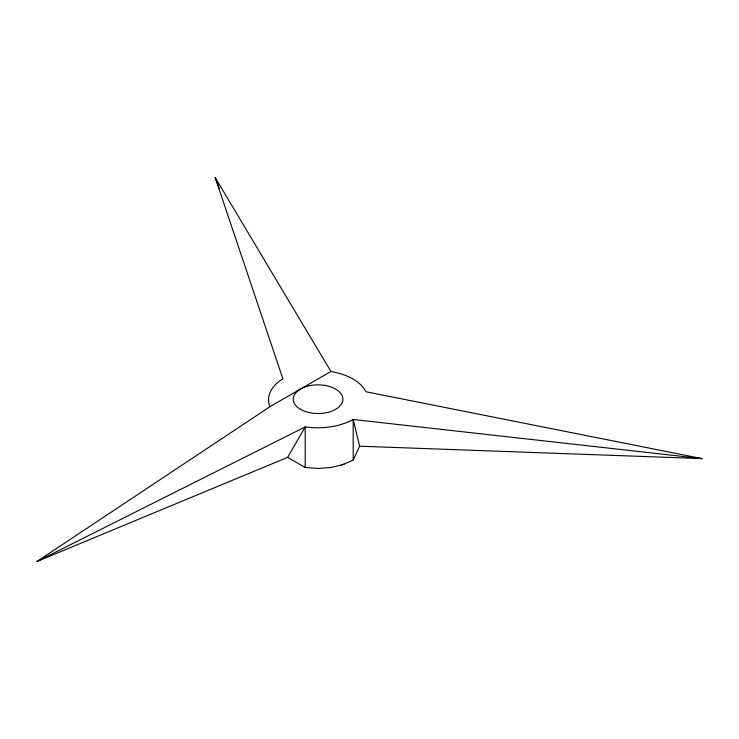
<?xml version="1.0" encoding="UTF-8"?>
<svg xmlns="http://www.w3.org/2000/svg" width="739" height="739" viewBox="0 0 739 739"><rect width="100%" height="100%" fill="white"/><g stroke="black" fill="none" stroke-linecap="round" stroke-linejoin="round"><path stroke-width="1.11" d="M36.95 561.492L287.628 457.349L305.189 467.491L318.056 468.461L330.915 467.491L342.905 464.619L353.196 460.064L359.625 446.208L353.196 419.484C338.554 427.308 321.474 429.063 305.189 426.911L36.95 561.492L270.058 406.626L330.915 371.486C344.356 373.98 359.025 379.144 366.054 391.781L702.05 458.605L359.625 446.208M287.628 457.349L305.189 426.911L305.189 467.491M341.566 464.942L344.051 464.11M702.05 458.605L353.196 419.484L353.196 460.064M270.058 406.626C265.052 395.457 273.319 384.215 282.917 378.913L215.16 177.508L330.915 371.486M215.16 177.508L219.298 188.233M300.487 409.341A24.849 14.346 0 0 0 342.055 402.912A24.849 14.346 0 0 0 311.627 385.342A24.849 14.346 0 0 0 300.487 409.341"/></g></svg>
